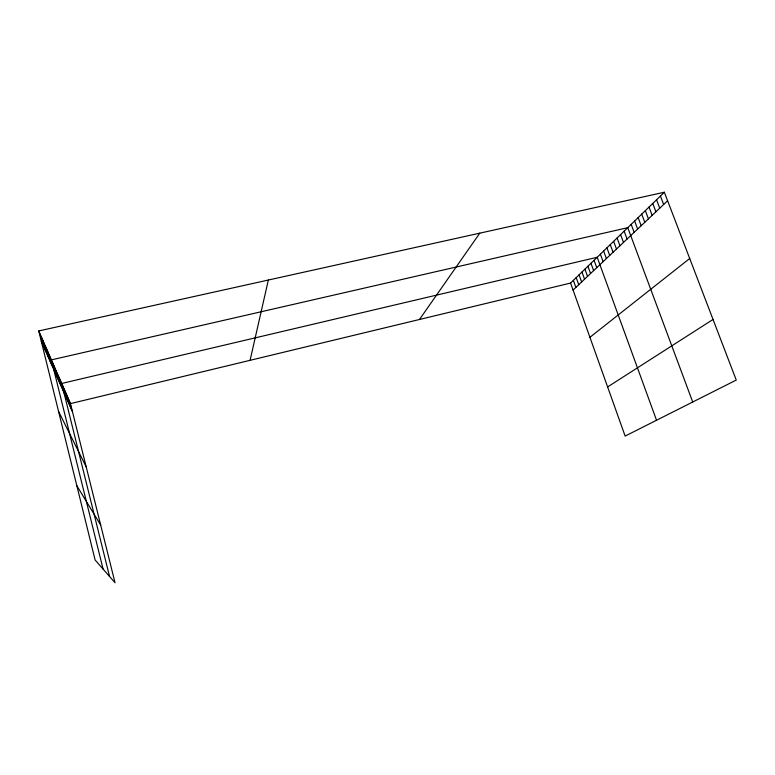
<?xml version="1.0" encoding="UTF-8"?>
<svg xmlns="http://www.w3.org/2000/svg" width="775" height="775" viewBox="0 0 775 775"><rect width="100%" height="100%" fill="white"/><g stroke="black" fill="none" stroke-linecap="round" stroke-linejoin="round"><path stroke-width="1.16" d="M250.083 360.327L268.344 280.037M419.498 319.484L479.802 233.149M570.574 283.069L664.34 192.239L736.25 380.07L625.144 436.073L570.574 283.069L70.467 403.62L38.75 330.944L664.34 192.239M573.064 290.063L667.604 200.754M589.92 337.309L689.711 258.492M607.619 386.938L713.039 319.445M76.832 485.712L100.682 525.072M58.542 411.37L86.219 466.947M41.288 341.262L72.492 411.767M660.416 196.036L663.642 204.493M656.561 199.776L659.748 208.175M652.753 203.457L655.921 211.788M649.014 207.08L652.143 215.353M645.333 210.645L648.433 218.86M641.71 214.162L644.781 222.309M638.145 217.61L641.187 225.709M634.628 221.02L637.641 229.061M631.17 224.362L634.153 232.355M692.714 402.012L627.769 227.666L51.373 359.881L103.094 569.112M624.156 231.173L627.072 239.039M620.591 234.612L623.488 242.43M617.094 238.002L619.961 245.762M613.645 241.345L616.483 249.046M610.254 244.629L613.064 252.272M606.922 247.864L609.702 255.45M603.628 251.042L606.389 258.579M600.393 254.181L603.124 261.659M656.532 420.253L597.205 257.271L61.671 383.47L109.556 576.493M594.067 260.313L596.75 267.685M590.976 263.306L593.631 270.63M587.934 266.251L590.56 273.527M584.931 269.157L587.537 276.384M581.977 272.025L584.563 279.203M579.061 274.844L581.628 281.974M576.193 277.624L578.731 284.706M573.364 280.366L575.873 287.409M70.467 403.62L115.039 582.761L95.112 559.986L38.75 330.944M69.547 401.528L71.591 409.743M68.626 399.396L70.68 407.679M67.677 397.236L69.75 405.577M66.718 395.037L68.81 403.446M65.749 392.809L67.851 401.285M64.751 390.532L66.873 399.077M63.744 388.217L65.885 396.829M62.717 385.863L64.867 394.552M60.605 381.038L62.794 389.864M59.53 378.558L61.738 387.461M58.425 376.03L60.653 385.01M57.302 373.463L59.549 382.521M56.158 370.847L58.425 379.983M54.996 368.183L57.282 377.396M53.814 365.461L56.11 374.761M52.603 362.7L54.928 372.077M50.21 357.217L52.574 366.759M49.028 354.504L51.412 364.124M47.827 351.743L50.22 361.45M46.607 348.934L49.019 358.728M45.357 346.076L47.788 355.948M44.078 343.16L46.539 353.119M42.79 340.196L45.26 350.242M41.462 337.173L43.962 347.307M40.126 334.083L42.635 344.313"/></g></svg>
